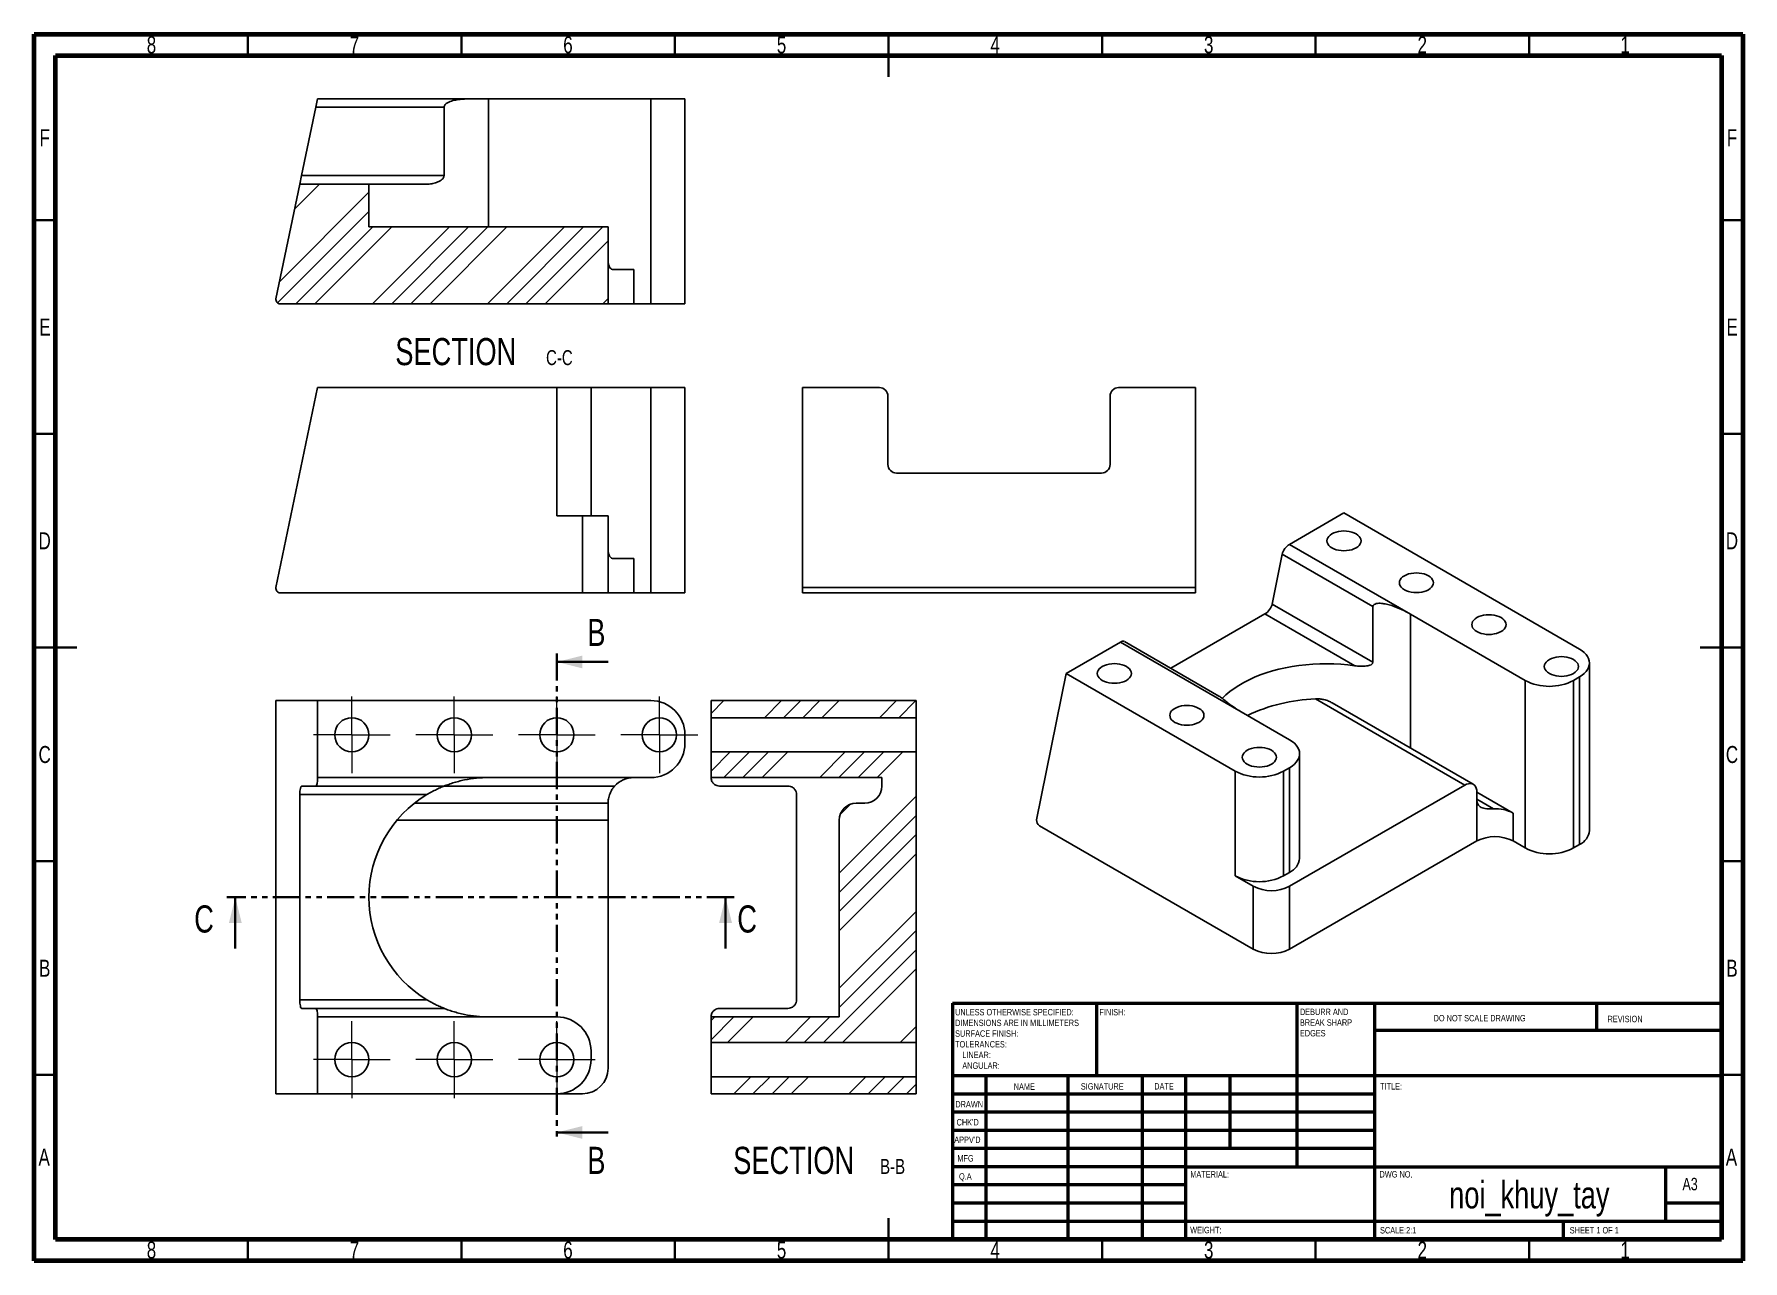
# Model space of a CAD drawing. Header units: millimetres. Extents: x 15 to 415, y 5 to 292.
import ezdxf

# ---------------------------------------------------------------- set-up
doc = ezdxf.new("R2010")
doc.units = ezdxf.units.MM
doc.linetypes.add('PHANTOM', pattern=[12.7, 6.35, -1.27, 1.27, -1.27, 1.27, -1.27])
doc.styles.add('SLDTEXTSTYLE0', font='TXT', dxfattribs={"width": 0.75})
doc.styles.add('SLDTEXTSTYLE1', font='TXT', dxfattribs={"width": 0.686449})
doc.styles.add('SLDTEXTSTYLE2', font='TXT', dxfattribs={"width": 0.6875})

# ---------------------------------------------------------------- blocks, each defined once
blk = doc.blocks.new('SW_NOTE_0')
at = {"color": 0, "linetype": 'Continuous', "lineweight": 0, "char_height": 1.5, "attachment_point": 1, "style": 'SLDTEXTSTYLE0'}
for s, insert in [('UNLESS OTHERWISE SPECIFIED:', (0, 1.93)), ('SURFACE FINISH:', (0, -3.07)), ('DIMENSIONS ARE IN MILLIMETERS', (0, -0.57)), ('TOLERANCES:', (0, -5.57)), ('ANGULAR:', (1.69, -10.57)), ('LINEAR:', (1.69, -8.07))]:
    blk.add_mtext(s, dxfattribs=dict(at, insert=insert))
blk = doc.blocks.new('SW_NOTE_0_1')
at = {"color": 0, "linetype": 'Continuous', "lineweight": 0, "char_height": 1.5, "attachment_point": 1, "style": 'SLDTEXTSTYLE0'}
for s, insert in [('DEBURR AND', (0, 1.93)), ('BREAK SHARP', (0, -0.57)), ('EDGES', (0, -3.07))]:
    blk.add_mtext(s, dxfattribs=dict(at, insert=insert))
blk = doc.blocks.new('SW_CENTERMARKSYMBOL_0')
at = {"color": 0, "linetype": 'Continuous', "lineweight": 18}
for p, q in [((0, 5), (0, 9)), ((0, 0), (0, 5)), ((-5, 0), (-9, 0)), ((0, 0), (-5, 0)), ((0, 0), (0, -5)), ((0, 0), (5, 0)), ((5, 0), (9, 0)), ((0, -5), (0, -9))]:
    blk.add_line(p, q, dxfattribs=at)
blk = doc.blocks.new('SW_CENTERMARKSYMBOL_1')
at = {"color": 0, "linetype": 'Continuous', "lineweight": 18}
for p, q in [((0, 5), (0, 9)), ((0, 0), (0, 5)), ((-5, 0), (-9, 0)), ((0, 0), (-5, 0)), ((0, 0), (0, -5)), ((0, 0), (5, 0)), ((5, 0), (9, 0)), ((0, -5), (0, -9))]:
    blk.add_line(p, q, dxfattribs=at)
blk = doc.blocks.new('SW_CENTERMARKSYMBOL_2')
at = {"color": 0, "linetype": 'Continuous', "lineweight": 18}
for p, q in [((0, 5), (0, 9)), ((0, 0), (0, 5)), ((-5, 0), (-9, 0)), ((0, 0), (-5, 0)), ((0, 0), (0, -5)), ((0, 0), (5, 0)), ((5, 0), (9, 0)), ((0, -5), (0, -9))]:
    blk.add_line(p, q, dxfattribs=at)
blk = doc.blocks.new('SW_CENTERMARKSYMBOL_3')
at = {"color": 0, "linetype": 'Continuous', "lineweight": 18}
for p, q in [((0, 5), (0, 9)), ((0, 0), (0, 5)), ((-5, 0), (-9, 0)), ((0, 0), (-5, 0)), ((0, 0), (0, -5)), ((0, 0), (5, 0)), ((5, 0), (9, 0)), ((0, -5), (0, -9))]:
    blk.add_line(p, q, dxfattribs=at)
blk = doc.blocks.new('SW_CENTERMARKSYMBOL_4')
at = {"color": 0, "linetype": 'Continuous', "lineweight": 18}
for p, q in [((0, 5), (0, 9)), ((0, 0), (0, 5)), ((-5, 0), (-9, 0)), ((0, 0), (-5, 0)), ((0, 0), (0, -5)), ((0, 0), (5, 0)), ((5, 0), (9, 0)), ((0, -5), (0, -9))]:
    blk.add_line(p, q, dxfattribs=at)
blk = doc.blocks.new('SW_CENTERMARKSYMBOL_5')
at = {"color": 0, "linetype": 'Continuous', "lineweight": 18}
for p, q in [((0, 5), (0, 9)), ((0, 0), (0, 5)), ((-5, 0), (-9, 0)), ((0, 0), (-5, 0)), ((0, 0), (0, -5)), ((0, 0), (5, 0)), ((5, 0), (9, 0)), ((0, -5), (0, -9))]:
    blk.add_line(p, q, dxfattribs=at)
blk = doc.blocks.new('SW_CENTERMARKSYMBOL_6')
at = {"color": 0, "linetype": 'Continuous', "lineweight": 18}
for p, q in [((0, 5), (0, 9)), ((0, 0), (0, 5)), ((-5, 0), (-9, 0)), ((0, 0), (-5, 0)), ((0, 0), (0, -5)), ((0, 0), (5, 0)), ((5, 0), (9, 0)), ((0, -5), (0, -9))]:
    blk.add_line(p, q, dxfattribs=at)
blk = doc.blocks.new('SW_NOTE_0_2')
at = {"color": 0, "linetype": 'Continuous', "lineweight": 0, "attachment_point": 2, "style": 'SLDTEXTSTYLE0'}
for s, insert, char_height in [('SECTION', (17.36, 8.19), 6.35), ('B-B', (40.51, 5.35), 3.5)]:
    blk.add_mtext(s, dxfattribs=dict(at, insert=insert, char_height=char_height))
blk = doc.blocks.new('SW_NOTE_0_3')
at = {"color": 0, "linetype": 'Continuous', "lineweight": 0, "attachment_point": 2, "style": 'SLDTEXTSTYLE0'}
for s, insert, char_height in [('SECTION', (17.36, 8.19), 6.35), ('C-C', (41.61, 5.35), 3.5)]:
    blk.add_mtext(s, dxfattribs=dict(at, insert=insert, char_height=char_height))

msp = doc.modelspace()

# ---------------------------------------------------------------- hatches: boundary and pattern name
at = {"linetype": 'Continuous', "lineweight": 18}
h = msp.add_hatch(dxfattribs=at)
h.set_pattern_fill('ANSI34', angle=3e-322, style=0)
edge = h.paths.add_edge_path(flags=0)
edge.add_line((93.36, 256.91), (77.19, 256.91))
edge.add_line((77.19, 256.91), (71.61, 230.11))
edge.add_arc((72.59, 229.91), 1, 168.2317, 270)
edge.add_line((72.59, 228.91), (149.36, 228.91))
edge.add_line((149.36, 228.91), (149.36, 246.91))
edge.add_line((149.36, 246.91), (93.36, 246.91))
edge.add_line((93.36, 246.91), (93.36, 256.91))
h = msp.add_hatch(dxfattribs=at)
h.set_pattern_fill('ANSI34', angle=3e-322, style=0)
h.paths.add_polyline_path([(173.46, 136.07), (173.46, 132.07), (221.46, 132.07), (221.46, 136.07)], flags=0)
h = msp.add_hatch(dxfattribs=at)
h.set_pattern_fill('ANSI34', angle=3e-322, style=0)
edge = h.paths.add_edge_path(flags=0)
edge.add_line((173.46, 62.07), (173.46, 56.07))
edge.add_line((173.46, 56.07), (221.46, 56.07))
edge.add_line((221.46, 56.07), (221.46, 124.07))
edge.add_line((221.46, 124.07), (173.46, 124.07))
edge.add_line((173.46, 124.07), (173.46, 118.07))
edge.add_line((173.46, 118.07), (213.46, 118.07))
edge.add_line((213.46, 118.07), (213.46, 116.07))
edge.add_arc((209.46, 116.07), 4, 270, 360, ccw=False)
edge.add_line((209.46, 112.07), (207.46, 112.07))
edge.add_arc((207.46, 108.07), 4, 90, 180)
edge.add_line((203.46, 108.07), (203.46, 62.07))
edge.add_line((203.46, 62.07), (173.46, 62.07))
h = msp.add_hatch(dxfattribs=at)
h.set_pattern_fill('ANSI34', angle=3e-322, style=0)
h.paths.add_polyline_path([(173.46, 48.07), (173.46, 44.07), (221.46, 44.07), (221.46, 48.07)], flags=0)

# ---------------------------------------------------------------- linework, layer by layer
at = {"color": 7, "linetype": 'Continuous', "lineweight": 70}
for p, q in [((15, 5), (15, 292)), ((15, 292), (415, 292)), ((415, 292), (415, 5)), ((20, 10), (20, 287)), ((20, 287), (410, 287)), ((410, 287), (410, 10)), ((410, 10), (20, 10)), ((415, 5), (15, 5))]:
    msp.add_line(p, q, dxfattribs=at)
at = {"color": 7, "linetype": 'Continuous', "lineweight": 35}
for p, q in [((65, 287), (65, 292)), ((115, 287), (115, 292)), ((165, 287), (165, 292)), ((215, 292), (215, 282)), ((215, 287), (215, 292)), ((265, 287), (265, 292)), ((315, 287), (315, 292)), ((365, 287), (365, 292)), ((20, 248.5), (15, 248.5)), ((410, 248.5), (415, 248.5)), ((20, 198.5), (15, 198.5)), ((410, 198.5), (415, 198.5)), ((15, 148.5), (25, 148.5)), ((20, 148.5), (15, 148.5)), ((415, 148.5), (405, 148.5)), ((410, 148.5), (415, 148.5)), ((149.36, 145.11), (137.36, 145.11)), ((20, 98.5), (15, 98.5)), ((410, 98.5), (415, 98.5)), ((62.09, 78.07), (62.09, 90.07)), ((176.85, 78.07), (176.85, 90.07)), ((20, 48.5), (15, 48.5)), ((410, 48.5), (415, 48.5)), ((149.36, 35.03), (137.36, 35.03)), ((215, 5), (215, 15)), ((65, 10), (65, 5)), ((115, 10), (115, 5)), ((165, 10), (165, 5)), ((215, 10), (215, 5)), ((265, 10), (265, 5)), ((315, 10), (315, 5)), ((365, 10), (365, 5))]:
    msp.add_line(p, q, dxfattribs=at)
at = {"color": 7, "linetype": 'Continuous', "lineweight": 25}
for p, q in [((80.94, 274.91), (81.36, 276.91)), ((81.36, 276.91), (121.36, 276.91)), ((121.36, 276.91), (159.36, 276.91)), ((159.36, 228.91), (159.36, 276.91)), ((159.36, 276.91), (167.36, 276.91)), ((167.36, 276.91), (167.36, 228.91)), ((77.61, 258.91), (80.94, 274.91)), ((110.96, 274.91), (80.94, 274.91)), ((110.96, 258.91), (110.96, 274.91)), ((77.19, 256.91), (71.61, 230.11)), ((77.19, 256.91), (77.61, 258.91)), ((77.19, 256.91), (93.36, 256.91)), ((77.61, 258.91), (110.96, 258.91)), ((93.36, 256.91), (93.36, 246.91)), ((93.36, 256.91), (106.94, 256.91)), ((149.36, 246.91), (93.36, 246.91)), ((149.36, 228.91), (149.36, 246.91)), ((150.89, 236.91), (155.36, 236.91)), ((155.36, 236.91), (155.36, 228.91)), ((72.59, 228.91), (149.36, 228.91)), ((155.36, 228.91), (149.36, 228.91)), ((155.36, 228.91), (159.36, 228.91)), ((167.36, 228.91), (159.36, 228.91)), ((71.61, 162.5), (81.36, 209.3)), ((137.36, 209.3), (81.36, 209.3)), ((137.36, 179.3), (137.36, 209.3)), ((137.36, 209.3), (145.36, 209.3)), ((145.36, 209.3), (145.36, 179.3)), ((145.36, 209.3), (159.36, 209.3)), ((159.36, 161.3), (159.36, 209.3)), ((159.36, 209.3), (167.36, 209.3)), ((167.36, 209.3), (167.36, 161.3)), ((212.86, 209.3), (194.86, 209.3)), ((194.86, 209.3), (194.86, 162.5)), ((286.86, 209.3), (268.86, 209.3)), ((286.86, 162.5), (286.86, 209.3)), ((214.86, 191.3), (214.86, 207.3)), ((266.86, 191.3), (266.86, 207.3)), ((216.86, 189.3), (264.86, 189.3)), ((137.36, 179.3), (143.36, 179.3)), ((143.36, 161.3), (143.36, 179.3)), ((143.36, 179.3), (149.36, 179.3)), ((149.36, 179.3), (149.36, 161.3)), ((308.89, 172.63), (321.62, 179.98)), ((376.77, 148.14), (321.62, 179.98)), ((308.89, 172.63), (337.17, 156.3)), ((150.89, 169.3), (155.36, 169.3)), ((155.36, 169.3), (155.36, 161.3)), ((304.82, 158.65), (307.18, 170.35)), ((328.41, 158.1), (307.18, 170.35)), ((143.36, 161.3), (72.59, 161.3)), ((149.36, 161.3), (143.36, 161.3)), ((155.36, 161.3), (149.36, 161.3)), ((155.36, 161.3), (159.36, 161.3)), ((167.36, 161.3), (159.36, 161.3)), ((194.86, 162.5), (286.86, 162.5)), ((194.86, 161.3), (194.86, 162.5)), ((286.86, 161.3), (194.86, 161.3)), ((286.86, 162.5), (286.86, 161.3)), ((303.11, 156.37), (281.08, 143.65)), ((324.15, 144.23), (303.11, 156.37)), ((304.82, 158.65), (328.41, 145.03)), ((328.41, 145.03), (328.41, 158.1)), ((337.17, 156.3), (364.04, 140.79)), ((256.56, 142.42), (269.29, 149.77)), ((297.58, 133.44), (269.29, 149.77)), ((292.37, 137.13), (270.21, 149.92)), ((379.11, 105.68), (379.11, 144.87)), ((249.67, 108.19), (256.56, 142.42)), ((296.16, 119.57), (256.56, 142.42)), ((364.04, 101.6), (364.04, 140.79)), ((375.36, 140.79), (376.77, 141.61)), ((375.36, 140.79), (375.36, 101.6)), ((376.77, 102.41), (376.77, 141.61)), ((71.59, 136.07), (71.59, 44.07)), ((71.59, 136.07), (71.61, 136.07)), ((71.61, 136.07), (71.61, 44.07)), ((81.36, 136.07), (71.61, 136.07)), ((81.36, 118.07), (81.36, 136.07)), ((159.36, 136.07), (81.36, 136.07)), ((173.46, 132.07), (173.46, 136.07)), ((221.46, 136.07), (173.46, 136.07)), ((221.46, 132.07), (221.46, 136.07)), ((349.9, 116.3), (314.94, 136.48)), ((173.46, 124.07), (173.46, 132.07)), ((173.46, 132.07), (221.46, 132.07)), ((221.46, 124.07), (221.46, 132.07)), ((297.58, 133.44), (308.89, 126.91)), ((351.9, 116.49), (318.86, 135.57)), ((167.36, 126.07), (167.36, 128.07)), ((221.46, 124.07), (173.46, 124.07)), ((173.46, 118.07), (173.46, 124.07)), ((221.46, 56.07), (221.46, 124.07)), ((307.48, 119.57), (308.89, 120.38)), ((308.89, 95.89), (308.89, 120.38)), ((311.23, 99.15), (311.23, 123.65)), ((77.61, 116.07), (80.94, 116.07)), ((110.96, 116.07), (80.94, 116.07)), ((81.36, 118.07), (121.36, 118.07)), ((110.96, 116.07), (150.89, 116.07)), ((121.36, 118.07), (159.36, 118.07)), ((173.46, 118.07), (213.46, 118.07)), ((191.46, 116.07), (175.46, 116.07)), ((213.46, 116.07), (213.46, 118.07)), ((296.16, 95.07), (296.16, 119.57)), ((307.48, 119.57), (307.48, 95.07)), ((308.89, 92.62), (349.9, 116.3)), ((77.19, 114.07), (77.19, 66.07)), ((106.94, 114.07), (77.19, 114.07)), ((104.04, 112.07), (149.36, 112.07)), ((149.36, 112.07), (149.36, 108.07)), ((193.46, 66.07), (193.46, 114.07)), ((207.46, 112.07), (209.46, 112.07)), ((352.73, 113.03), (352.73, 114.66)), ((361.22, 109.76), (352.73, 114.66)), ((352.73, 103.23), (352.73, 113.03)), ((149.36, 108.07), (99.91, 108.07)), ((149.36, 50.07), (149.36, 108.07)), ((203.46, 108.07), (203.46, 62.07)), ((361.22, 109.76), (361.22, 103.23)), ((300.4, 77.92), (250.36, 106.81)), ((308.89, 77.92), (352.73, 103.23)), ((361.22, 103.23), (364.04, 101.6)), ((375.36, 101.6), (376.77, 102.41)), ((296.16, 95.07), (300.4, 92.62)), ((300.4, 77.92), (300.4, 92.62)), ((308.89, 95.89), (307.48, 95.07)), ((308.89, 92.62), (308.89, 77.92)), ((77.19, 66.07), (106.94, 66.07)), ((77.61, 64.07), (80.94, 64.07)), ((80.94, 64.07), (110.96, 64.07)), ((191.46, 64.07), (175.46, 64.07)), ((81.36, 44.07), (81.36, 62.07)), ((121.36, 62.07), (81.36, 62.07)), ((121.36, 62.07), (137.36, 62.07)), ((173.46, 62.07), (203.46, 62.07)), ((173.46, 56.07), (173.46, 62.07)), ((221.46, 56.07), (173.46, 56.07)), ((173.46, 56.07), (173.46, 48.07)), ((221.46, 56.07), (221.46, 48.07)), ((145.36, 52.07), (145.36, 54.07)), ((173.46, 48.07), (221.46, 48.07)), ((173.46, 44.07), (173.46, 48.07)), ((221.46, 44.07), (221.46, 48.07)), ((71.61, 44.07), (71.59, 44.07)), ((71.61, 44.07), (81.36, 44.07)), ((137.36, 44.07), (81.36, 44.07)), ((137.36, 44.07), (143.36, 44.07)), ((221.46, 44.07), (173.46, 44.07))]:
    msp.add_line(p, q, dxfattribs=at)
at = {"color": 8, "linetype": 'Continuous', "lineweight": 25}
for p, q in [((121.36, 276.91), (121.36, 246.91)), ((337.17, 156.3), (337.17, 125)), ((352.73, 113.03), (356.64, 110.77))]:
    msp.add_line(p, q, dxfattribs=at)
at = {"color": 7, "linetype": 'PHANTOM', "lineweight": 35}
for p, q in [((137.36, 147.11), (137.36, 33.03)), ((178.85, 90.07), (60.09, 90.07))]:
    msp.add_line(p, q, dxfattribs=at)
at = {"color": 7, "linetype": 'Continuous', "lineweight": 50}
for p, q in [((230, 65.25), (410, 65.25)), ((230, 65.25), (230, 10)), ((263.8, 48.25), (263.8, 65.25)), ((310.6, 65.25), (310.6, 27)), ((328.8, 65.25), (328.8, 10)), ((380.8, 58.88), (380.8, 65.25)), ((410, 58.88), (328.8, 58.88)), ((410, 48.25), (230, 48.25)), ((237.8, 48.25), (237.8, 10)), ((256.99, 48.25), (256.99, 10)), ((274.4, 48.25), (274.4, 10)), ((284.6, 10), (284.6, 48.25)), ((295, 31.25), (295, 48.25)), ((328.8, 44), (230, 44)), ((328.8, 39.75), (230, 39.75)), ((328.8, 35.5), (230, 35.5)), ((328.8, 31.25), (230, 31.25)), ((284.6, 27), (230, 27)), ((284.6, 27), (410, 27)), ((397, 14.25), (397, 27)), ((284.6, 22.75), (230, 22.75)), ((284.6, 18.5), (230, 18.5)), ((410, 18.5), (397, 18.5)), ((230, 14.25), (410, 14.25)), ((373, 10), (373, 14.25))]:
    msp.add_line(p, q, dxfattribs=at)
at = {"color": 7, "linetype": 'Continuous', "lineweight": 25, "flags": 128}
for points in [[(318.79, 171.82), (319.27, 171.58), (319.8, 171.39), (320.38, 171.25), (320.99, 171.17), (321.62, 171.14), (322.24, 171.17), (322.85, 171.25), (323.43, 171.39), (323.97, 171.58), (324.45, 171.82), (324.85, 172.09), (325.18, 172.4), (325.42, 172.73), (325.57, 173.09), (325.62, 173.45), (325.57, 173.81), (325.42, 174.16), (325.18, 174.5), (324.85, 174.81), (324.45, 175.08), (323.97, 175.32), (323.43, 175.51), (322.85, 175.64), (322.24, 175.73), (321.62, 175.76), (320.99, 175.73), (320.38, 175.64), (319.8, 175.51), (319.27, 175.32), (318.79, 175.08), (318.38, 174.81), (318.05, 174.5), (317.81, 174.16), (317.67, 173.81), (317.62, 173.45), (317.67, 173.09), (317.81, 172.73), (318.05, 172.4), (318.38, 172.09), (318.79, 171.82)], [(335.76, 162.02), (336.24, 161.78), (336.77, 161.59), (337.35, 161.46), (337.96, 161.37), (338.59, 161.34), (339.21, 161.37), (339.82, 161.46), (340.4, 161.59), (340.94, 161.78), (341.42, 162.02), (341.82, 162.29), (342.15, 162.6), (342.39, 162.94), (342.54, 163.29), (342.59, 163.65), (342.54, 164.01), (342.39, 164.36), (342.15, 164.7), (341.82, 165.01), (341.42, 165.28), (340.94, 165.52), (340.4, 165.71), (339.82, 165.85), (339.21, 165.93), (338.59, 165.96), (337.96, 165.93), (337.35, 165.85), (336.77, 165.71), (336.24, 165.52), (335.76, 165.28), (335.35, 165.01), (335.02, 164.7), (334.78, 164.36), (334.64, 164.01), (334.59, 163.65), (334.64, 163.29), (334.78, 162.94), (335.02, 162.6), (335.35, 162.29), (335.76, 162.02)], [(352.73, 152.22), (352.32, 152.5), (351.99, 152.81), (351.75, 153.14), (351.61, 153.49), (351.56, 153.85), (351.61, 154.22), (351.75, 154.57), (351.99, 154.9), (352.32, 155.21), (352.73, 155.49), (353.21, 155.72), (353.74, 155.91), (354.32, 156.05), (354.93, 156.14), (355.56, 156.16), (356.18, 156.14), (356.79, 156.05), (357.37, 155.91), (357.91, 155.72), (358.39, 155.49), (358.79, 155.21), (359.12, 154.9), (359.36, 154.57), (359.51, 154.22), (359.56, 153.85), (359.51, 153.49), (359.36, 153.14), (359.12, 152.81), (358.79, 152.5), (358.39, 152.22), (357.91, 151.99), (357.37, 151.8), (356.79, 151.66), (356.18, 151.57), (355.56, 151.55), (354.93, 151.57), (354.32, 151.66), (353.74, 151.8), (353.21, 151.99), (352.73, 152.22)], [(376.77, 141.61), (377.37, 141.99), (377.89, 142.42), (378.32, 142.87), (378.67, 143.35), (378.91, 143.85), (379.06, 144.36), (379.11, 144.87), (379.06, 145.39), (378.91, 145.9), (378.67, 146.4), (378.32, 146.88), (377.89, 147.33), (377.37, 147.75), (376.77, 148.14)], [(265.05, 140.79), (264.64, 141.07), (264.31, 141.38), (264.07, 141.71), (263.93, 142.06), (263.88, 142.42), (263.93, 142.79), (264.07, 143.14), (264.31, 143.47), (264.64, 143.78), (265.05, 144.06), (265.53, 144.29), (266.06, 144.48), (266.64, 144.62), (267.25, 144.71), (267.88, 144.73), (268.5, 144.71), (269.11, 144.62), (269.69, 144.48), (270.23, 144.29), (270.71, 144.06), (271.11, 143.78), (271.44, 143.47), (271.68, 143.14), (271.83, 142.79), (271.88, 142.42), (271.83, 142.06), (271.68, 141.71), (271.44, 141.38), (271.11, 141.07), (270.71, 140.79), (270.23, 140.56), (269.69, 140.37), (269.11, 140.23), (268.5, 140.14), (267.88, 140.12), (267.25, 140.14), (266.64, 140.23), (266.06, 140.37), (265.53, 140.56), (265.05, 140.79)], [(293.1, 136.6), (293.95, 137.39), (294.89, 138.17), (295.91, 138.92), (297, 139.63), (298.17, 140.3), (299.4, 140.94), (300.69, 141.52), (302.04, 142.07), (303.45, 142.57), (304.9, 143.01), (306.4, 143.41), (307.93, 143.76), (309.5, 144.05), (311.09, 144.29), (312.7, 144.48), (314.34, 144.61), (315.98, 144.69), (317.63, 144.71), (319.27, 144.67), (320.91, 144.58), (322.54, 144.43), (324.15, 144.23)], [(369.71, 142.42), (370.18, 142.19), (370.72, 142), (371.3, 141.86), (371.91, 141.77), (372.53, 141.75), (373.16, 141.77), (373.77, 141.86), (374.35, 142), (374.89, 142.19), (375.36, 142.42), (375.77, 142.7), (376.1, 143.01), (376.34, 143.34), (376.49, 143.69), (376.53, 144.05), (376.49, 144.42), (376.34, 144.77), (376.1, 145.1), (375.77, 145.41), (375.36, 145.69), (374.89, 145.92), (374.35, 146.11), (373.77, 146.25), (373.16, 146.34), (372.53, 146.36), (371.91, 146.34), (371.3, 146.25), (370.72, 146.11), (370.18, 145.92), (369.71, 145.69), (369.3, 145.41), (368.97, 145.1), (368.73, 144.77), (368.58, 144.42), (368.53, 144.05), (368.58, 143.69), (368.73, 143.34), (368.97, 143.01), (369.3, 142.7), (369.71, 142.42)], [(282.02, 130.99), (281.61, 131.27), (281.28, 131.58), (281.04, 131.91), (280.9, 132.27), (280.85, 132.63), (280.9, 132.99), (281.04, 133.34), (281.28, 133.68), (281.61, 133.98), (282.02, 134.26), (282.5, 134.5), (283.03, 134.69), (283.61, 134.82), (284.22, 134.91), (284.85, 134.94), (285.47, 134.91), (286.08, 134.82), (286.66, 134.69), (287.2, 134.5), (287.68, 134.26), (288.08, 133.98), (288.41, 133.68), (288.65, 133.34), (288.8, 132.99), (288.85, 132.63), (288.8, 132.27), (288.65, 131.91), (288.41, 131.58), (288.08, 131.27), (287.68, 130.99), (287.2, 130.76), (286.66, 130.57), (286.08, 130.43), (285.47, 130.35), (284.85, 130.32), (284.22, 130.35), (283.61, 130.43), (283.03, 130.57), (282.5, 130.76), (282.02, 130.99)], [(298.99, 121.2), (299.47, 120.96), (300, 120.77), (300.58, 120.63), (301.19, 120.55), (301.82, 120.52), (302.44, 120.55), (303.05, 120.63), (303.63, 120.77), (304.17, 120.96), (304.65, 121.2), (305.05, 121.47), (305.38, 121.78), (305.62, 122.12), (305.77, 122.47), (305.82, 122.83), (305.77, 123.19), (305.62, 123.54), (305.38, 123.88), (305.05, 124.19), (304.65, 124.46), (304.17, 124.7), (303.63, 124.89), (303.05, 125.03), (302.44, 125.11), (301.82, 125.14), (301.19, 125.11), (300.58, 125.03), (300, 124.89), (299.47, 124.7), (298.99, 124.46), (298.58, 124.19), (298.25, 123.88), (298.01, 123.54), (297.87, 123.19), (297.82, 122.83), (297.87, 122.47), (298.01, 122.12), (298.25, 121.78), (298.58, 121.47), (298.99, 121.2)], [(308.89, 120.38), (309.49, 120.77), (310.01, 121.19), (310.44, 121.64), (310.78, 122.12), (311.03, 122.62), (311.18, 123.13), (311.23, 123.65), (311.18, 124.16), (311.03, 124.67), (310.78, 125.17), (310.44, 125.65), (310.01, 126.1), (309.49, 126.53), (308.89, 126.91)], [(352.73, 114.66), (352.7, 115.15), (352.59, 115.59), (352.42, 115.97), (352.19, 116.27), (351.9, 116.49), (351.56, 116.63), (351.19, 116.68), (350.78, 116.64), (350.34, 116.51), (349.9, 116.3)]]:
    msp.add_lwpolyline(points, dxfattribs=at)
at = {"color": 7, "linetype": 'Continuous', "lineweight": 25}
for centre in [(89.36, 128.07), (113.36, 128.07), (137.36, 128.07), (161.36, 128.07), (89.36, 52.07), (113.36, 52.07), (137.36, 52.07)]:
    msp.add_circle(centre, 4, dxfattribs=at)
for centre, radius, start, end in [((72.59, 229.91), 1, 168.2317, 270), ((212.86, 207.3), 2, 0, 90), ((268.86, 207.3), 2, 90, 180), ((216.86, 191.3), 2, 180, 270), ((264.86, 191.3), 2, 270, 0), ((72.59, 162.3), 1, 168.2317, 270), ((369.7, 151.64), 12.23, 242.4576, 297.5424), ((159.36, 128.07), 8, 0, 90), ((316.3, 96.44), 40.06, 91.95, 115.5159), ((159.36, 126.07), 8, 270, 0), ((155.36, 112.07), 6, 90, 138.1897), ((209.46, 116.07), 4, 270, 0), ((301.82, 130.41), 12.23, 242.4576, 297.5424), ((121.36, 90.07), 28, 121.0027, 238.9973), ((207.46, 108.07), 4, 90, 180), ((251.14, 108.06), 1.47, 174.9121, 238.2771), ((357.1, 101.98), 8.8, 62.1265, 93.0035), ((356.97, 95.04), 9.22, 62.6097, 117.3903), ((375.01, 106.15), 4.14, 295.2735, 353.4064), ((369.7, 112.44), 12.23, 242.4576, 297.5424), ((307.12, 99.63), 4.14, 295.2735, 353.4064), ((301.82, 105.92), 12.23, 242.4576, 297.5424), ((304.65, 100.81), 9.22, 242.6097, 297.3903), ((304.65, 86.11), 9.22, 242.6097, 297.3903), ((137.36, 54.07), 8, 0, 90), ((137.36, 52.07), 8, 270, 0), ((143.36, 50.07), 6, 270, 0)]:
    msp.add_arc(centre, radius, start, end, dxfattribs=at)
for centre, major_axis, ratio, start_param, end_param in [((308.59, 171.17), (1.26, 1.58), 0.44894, 0.853158, 2.423955), ((303.41, 157.83), (1.26, 1.58), 0.44894, 3.994751, 5.565547), ((269, 148.31), (1.26, 1.58), 0.44894, 0.067841, 0.853158), ((77.61, 114.07), (0, 2), 0.208333, 0, 1.570796), ((80.94, 118.07), (0, 2), 0.208333, 3.141593, 4.712389), ((77.61, 66.07), (0, 2), 0.208333, 1.570796, 3.141593), ((80.94, 62.07), (0, 2), 0.208333, 4.712389, 6.283185)]:
    msp.add_ellipse(centre, major_axis=major_axis, ratio=ratio, start_param=start_param, end_param=end_param, dxfattribs=at)
for points, knots in [([(121.36, 276.91), (120.41, 276.91), (119.47, 276.91), (117.59, 276.9), (116.66, 276.88), (115.27, 276.8), (114.82, 276.76), (113.91, 276.64), (113.46, 276.56), (112.58, 276.34), (112.15, 276.2), (111.57, 275.85), (111.38, 275.72), (111.08, 275.37), (110.96, 275.15), (110.96, 274.91)], [0, 0, 0, 0, 0.25, 0.25, 0.5, 0.5, 0.625, 0.625, 0.75, 0.75, 0.875, 0.875, 0.9375, 0.9375, 1, 1, 1, 1]), ([(110.96, 258.91), (110.96, 258.68), (110.87, 258.48), (110.61, 258.14), (110.45, 258), (109.94, 257.63), (109.57, 257.46), (108.82, 257.18), (108.44, 257.08), (107.69, 256.94), (107.31, 256.91), (106.94, 256.91)], [0, 0, 0, 0, 0.125, 0.125, 0.25, 0.25, 0.5, 0.5, 0.75, 0.75, 1, 1, 1, 1]), ([(150.89, 236.91), (150.7, 236.91), (150.53, 236.92), (150.23, 237), (150.09, 237.06), (149.86, 237.23), (149.76, 237.34), (149.6, 237.61), (149.54, 237.77), (149.46, 238.14), (149.42, 238.35), (149.38, 238.8), (149.37, 239.04), (149.35, 239.8), (149.36, 240.35), (149.36, 240.91)], [0, 0, 0, 0, 0.125, 0.125, 0.25, 0.25, 0.375, 0.375, 0.5, 0.5, 0.625, 0.625, 0.75, 0.75, 1, 1, 1, 1]), ([(150.89, 169.3), (150.7, 169.3), (150.53, 169.31), (150.23, 169.39), (150.09, 169.45), (149.86, 169.62), (149.76, 169.73), (149.6, 170), (149.54, 170.16), (149.46, 170.53), (149.42, 170.74), (149.38, 171.19), (149.37, 171.43), (149.35, 172.19), (149.36, 172.74), (149.36, 173.3)], [0, 0, 0, 0, 0.125, 0.125, 0.25, 0.25, 0.375, 0.375, 0.5, 0.5, 0.625, 0.625, 0.75, 0.75, 1, 1, 1, 1]), ([(337.17, 156.3), (336.51, 156.69), (335.81, 157.06), (334.34, 157.73), (333.58, 158.04), (332.4, 158.42), (332, 158.54), (331.2, 158.72), (330.79, 158.79), (329.97, 158.85), (329.57, 158.85), (329, 158.72), (328.82, 158.65), (328.52, 158.45), (328.41, 158.29), (328.41, 158.1)], [0, 0, 0, 0, 0.25, 0.25, 0.5, 0.5, 0.625, 0.625, 0.75, 0.75, 0.875, 0.875, 0.9375, 0.9375, 1, 1, 1, 1]), ([(328.41, 145.03), (328.41, 144.85), (328.31, 144.7), (328.05, 144.49), (327.89, 144.41), (327.38, 144.24), (327, 144.18), (326.22, 144.11), (325.81, 144.1), (324.99, 144.13), (324.57, 144.17), (324.15, 144.23)], [0, 0, 0, 0, 0.125, 0.125, 0.25, 0.25, 0.5, 0.5, 0.75, 0.75, 1, 1, 1, 1]), ([(292.37, 137.12), (292.49, 137.05), (292.75, 136.89), (293.18, 136.55), (293.66, 136.18), (294.24, 135.72), (294.94, 135.18), (295.76, 134.59), (296.64, 134), (297.26, 133.63), (297.58, 133.44)], [0, 0, 0, 0, 0.093578, 0.195575, 0.299361, 0.403455, 0.551641, 0.700247, 0.84995, 1, 1, 1, 1]), ([(314.94, 136.48), (315.27, 136.48), (315.95, 136.49), (316.99, 136.32), (317.99, 136.03), (318.59, 135.7), (318.86, 135.55)], [0, 0, 0, 0, 0.241279, 0.48771, 0.768529, 1, 1, 1, 1]), ([(110.96, 116.07), (110.96, 116.07), (110.87, 116.03), (110.61, 115.92), (110.45, 115.86), (109.94, 115.64), (109.57, 115.47), (108.82, 115.11), (108.44, 114.92), (107.69, 114.51), (107.31, 114.3), (106.94, 114.07)], [0, 0, 0, 0, 0.125, 0.125, 0.25, 0.25, 0.5, 0.5, 0.75, 0.75, 1, 1, 1, 1]), ([(121.36, 118.07), (120.41, 118.07), (119.47, 118.02), (117.59, 117.83), (116.66, 117.69), (115.27, 117.41), (114.82, 117.3), (113.91, 117.07), (113.46, 116.94), (112.58, 116.66), (112.15, 116.52), (111.57, 116.3), (111.38, 116.23), (111.08, 116.12), (110.96, 116.07), (110.96, 116.07)], [0, 0, 0, 0, 0.25, 0.25, 0.5, 0.5, 0.625, 0.625, 0.75, 0.75, 0.875, 0.875, 0.9375, 0.9375, 1, 1, 1, 1]), ([(150.89, 116.07), (150.7, 115.86), (150.53, 115.64), (150.23, 115.19), (150.09, 114.95), (149.86, 114.48), (149.76, 114.25), (149.6, 113.79), (149.54, 113.57), (149.46, 113.17), (149.42, 112.98), (149.38, 112.66), (149.37, 112.52), (149.35, 112.19), (149.36, 112.07), (149.36, 112.07)], [0, 0, 0, 0, 0.125, 0.125, 0.25, 0.25, 0.375, 0.375, 0.5, 0.5, 0.625, 0.625, 0.75, 0.75, 1, 1, 1, 1]), ([(173.46, 118.07), (173.46, 118.07), (173.46, 118.02), (173.47, 117.83), (173.49, 117.69), (173.57, 117.41), (173.61, 117.3), (173.73, 117.07), (173.8, 116.94), (174.03, 116.66), (174.17, 116.52), (174.51, 116.3), (174.65, 116.23), (175, 116.12), (175.22, 116.07), (175.46, 116.07)], [0, 0, 0, 0, 0.25, 0.25, 0.5, 0.5, 0.625, 0.625, 0.75, 0.75, 0.875, 0.875, 0.9375, 0.9375, 1, 1, 1, 1]), ([(191.46, 116.07), (191.68, 116.07), (191.89, 116.03), (192.23, 115.92), (192.37, 115.86), (192.73, 115.64), (192.9, 115.47), (193.18, 115.11), (193.28, 114.92), (193.42, 114.51), (193.46, 114.3), (193.46, 114.07)], [0, 0, 0, 0, 0.125, 0.125, 0.25, 0.25, 0.5, 0.5, 0.75, 0.75, 1, 1, 1, 1]), ([(356.64, 110.77), (356.36, 110.76), (356.09, 110.76), (355.55, 110.76), (355.28, 110.76), (354.79, 110.81), (354.56, 110.84), (354.12, 110.94), (353.92, 111.01), (353.58, 111.18), (353.42, 111.29), (353.17, 111.54), (353.06, 111.68), (352.81, 112.17), (352.73, 112.57), (352.73, 113.03)], [0, 0, 0, 0, 0.125, 0.125, 0.25, 0.25, 0.375, 0.375, 0.5, 0.5, 0.625, 0.625, 0.75, 0.75, 1, 1, 1, 1]), ([(106.94, 66.07), (107.31, 65.84), (107.69, 65.63), (108.44, 65.22), (108.82, 65.03), (109.57, 64.67), (109.94, 64.5), (110.45, 64.28), (110.61, 64.22), (110.87, 64.11), (110.96, 64.07), (110.96, 64.07)], [0, 0, 0, 0, 0.25, 0.25, 0.5, 0.5, 0.75, 0.75, 0.875, 0.875, 1, 1, 1, 1]), ([(110.96, 64.07), (110.96, 64.07), (111.08, 64.02), (111.38, 63.91), (111.57, 63.83), (112.16, 63.62), (112.6, 63.47), (113.47, 63.2), (113.92, 63.07), (114.82, 62.84), (115.28, 62.73), (116.66, 62.45), (117.6, 62.31), (119.47, 62.12), (120.41, 62.07), (121.36, 62.07)], [0, 0, 0, 0, 0.0625, 0.0625, 0.125, 0.125, 0.25, 0.25, 0.375, 0.375, 0.5, 0.5, 0.75, 0.75, 1, 1, 1, 1]), ([(175.46, 64.07), (175.22, 64.07), (174.99, 64.02), (174.65, 63.91), (174.51, 63.83), (174.17, 63.62), (174.02, 63.47), (173.8, 63.2), (173.73, 63.07), (173.61, 62.84), (173.57, 62.73), (173.49, 62.45), (173.47, 62.31), (173.46, 62.12), (173.46, 62.07), (173.46, 62.07)], [0, 0, 0, 0, 0.0625, 0.0625, 0.125, 0.125, 0.25, 0.25, 0.375, 0.375, 0.5, 0.5, 0.75, 0.75, 1, 1, 1, 1]), ([(193.46, 66.07), (193.46, 65.84), (193.42, 65.63), (193.28, 65.22), (193.18, 65.03), (192.91, 64.67), (192.73, 64.5), (192.37, 64.28), (192.23, 64.22), (191.89, 64.11), (191.68, 64.07), (191.46, 64.07)], [0, 0, 0, 0, 0.25, 0.25, 0.5, 0.5, 0.75, 0.75, 0.875, 0.875, 1, 1, 1, 1])]:
    msp.add_open_spline(points, degree=3, knots=knots, dxfattribs=at)
at = {"color": 7, "linetype": 'Continuous', "lineweight": 35}
for points in [[(137.36, 145.11), (143.36, 143.61), (143.36, 146.61)], [(62.09, 90.07), (60.59, 84.07), (63.59, 84.07)], [(176.85, 90.07), (175.35, 84.07), (178.35, 84.07)], [(137.36, 35.03), (143.36, 33.53), (143.36, 36.53)]]:
    msp.add_solid(points, dxfattribs=at)

# ---------------------------------------------------------------- block references
at = {"color": 7, "linetype": 'Continuous', "lineweight": 0}
for name, p in [('SW_NOTE_0_3', (96.34, 212.72)), ('SW_CENTERMARKSYMBOL_5', (89.36, 128.07)), ('SW_CENTERMARKSYMBOL_4', (113.36, 128.07)), ('SW_CENTERMARKSYMBOL_2', (137.36, 128.07)), ('SW_CENTERMARKSYMBOL_6', (161.36, 128.07)), ('SW_NOTE_0_1', (311.31, 62.07)), ('SW_CENTERMARKSYMBOL_0', (89.36, 52.07)), ('SW_CENTERMARKSYMBOL_1', (113.36, 52.07)), ('SW_CENTERMARKSYMBOL_3', (137.36, 52.07)), ('SW_NOTE_0', (230.59, 61.99)), ('SW_NOTE_0_2', (175.45, 23.48))]:
    msp.add_blockref(name, p, dxfattribs=at)

# ---------------------------------------------------------------- texts
for s, insert, char_height, attachment_point, style in [('8', (42.46, 291.5), 3.97, 2, 'SLDTEXTSTYLE0'), ('7', (89.96, 291.5), 3.97, 2, 'SLDTEXTSTYLE0'), ('6', (139.96, 291.5), 3.97, 2, 'SLDTEXTSTYLE0'), ('5', (189.96, 291.5), 3.97, 2, 'SLDTEXTSTYLE0'), ('4', (239.96, 291.5), 3.97, 2, 'SLDTEXTSTYLE0'), ('3', (289.96, 291.5), 3.97, 2, 'SLDTEXTSTYLE0'), ('2', (339.96, 291.5), 3.97, 2, 'SLDTEXTSTYLE0'), ('1', (387.46, 291.5), 3.97, 2, 'SLDTEXTSTYLE0'), ('F', (17.46, 269.75), 3.97, 2, 'SLDTEXTSTYLE0'), ('F', (412.46, 269.75), 3.97, 2, 'SLDTEXTSTYLE0'), ('E', (17.51, 225.45), 3.97, 2, 'SLDTEXTSTYLE0'), ('E', (412.51, 225.45), 3.97, 2, 'SLDTEXTSTYLE0'), ('D', (17.45, 175.45), 3.97, 2, 'SLDTEXTSTYLE0'), ('D', (412.45, 175.45), 3.97, 2, 'SLDTEXTSTYLE0'), ('C', (17.46, 125.45), 3.97, 2, 'SLDTEXTSTYLE0'), ('C', (412.46, 125.45), 3.97, 2, 'SLDTEXTSTYLE0'), ('B', (17.47, 75.45), 3.97, 2, 'SLDTEXTSTYLE0'), ('B', (412.47, 75.45), 3.97, 2, 'SLDTEXTSTYLE0'), ('FINISH:', (264.37, 63.92), 1.5, 1, 'SLDTEXTSTYLE0'), ('DO NOT SCALE DRAWING', (342.61, 62.53), 1.5, 1, 'SLDTEXTSTYLE0'), ('REVISION', (383.33, 62.33), 1.5, 1, 'SLDTEXTSTYLE0'), ('NAME', (244.32, 46.5), 1.5, 1, 'SLDTEXTSTYLE0'), ('SIGNATURE', (260.03, 46.56), 1.5, 1, 'SLDTEXTSTYLE0'), ('DATE', (277.21, 46.58), 1.5, 1, 'SLDTEXTSTYLE0'), ('TITLE:', (330.09, 46.58), 1.5, 1, 'SLDTEXTSTYLE0'), ('DRAWN', (230.64, 42.38), 1.5, 1, 'SLDTEXTSTYLE1'), ("CHK'D", (230.94, 38.16), 1.5, 1, 'SLDTEXTSTYLE0'), ("APPV'D", (230.4, 34.07), 1.5, 1, 'SLDTEXTSTYLE0'), ('A', (17.34, 31.25), 3.97, 2, 'SLDTEXTSTYLE0'), ('MFG', (231.12, 29.72), 1.5, 1, 'SLDTEXTSTYLE0'), ('A', (412.34, 31.25), 3.97, 2, 'SLDTEXTSTYLE0'), ('Q.A', (231.51, 25.5), 1.5, 1, 'SLDTEXTSTYLE0'), ('MATERIAL:', (285.65, 25.99), 1.5, 1, 'SLDTEXTSTYLE0'), ('DWG NO.', (329.95, 25.99), 1.5, 1, 'SLDTEXTSTYLE0'), ('A3', (400.87, 24.41), 2.91, 1, 'SLDTEXTSTYLE0'), ('noi_khuy_tay', (365.02, 23.61), 6.35, 2, 'SLDTEXTSTYLE0'), ('WEIGHT:', (285.62, 12.95), 1.499, 1, 'SLDTEXTSTYLE0'), ('SCALE:2:1', (330.07, 12.9), 1.5, 1, 'SLDTEXTSTYLE0'), ('SHEET 1 OF 1', (374.48, 12.9), 1.5, 1, 'SLDTEXTSTYLE2'), ('8', (42.46, 9.5), 3.97, 2, 'SLDTEXTSTYLE0'), ('7', (89.96, 9.5), 3.97, 2, 'SLDTEXTSTYLE0'), ('6', (139.96, 9.5), 3.97, 2, 'SLDTEXTSTYLE0'), ('5', (189.96, 9.5), 3.97, 2, 'SLDTEXTSTYLE0'), ('4', (239.96, 9.5), 3.97, 2, 'SLDTEXTSTYLE0'), ('3', (289.96, 9.5), 3.97, 2, 'SLDTEXTSTYLE0'), ('2', (339.96, 9.5), 3.97, 2, 'SLDTEXTSTYLE0'), ('1', (387.46, 9.5), 3.97, 2, 'SLDTEXTSTYLE0')]:
    msp.add_mtext(s, dxfattribs=dict(at, insert=insert, char_height=char_height, attachment_point=attachment_point, style=style))
at = {"color": 7, "linetype": 'Continuous', "char_height": 6.35, "attachment_point": 1, "style": 'SLDTEXTSTYLE0'}
for s, insert in [('B', (144.49, 155.2)), ('C', (52.46, 88.16)), ('C', (179.6, 88.16)), ('B', (144.49, 31.67))]:
    msp.add_mtext(s, dxfattribs=dict(at, insert=insert))

doc.saveas('drawing.dxf')
